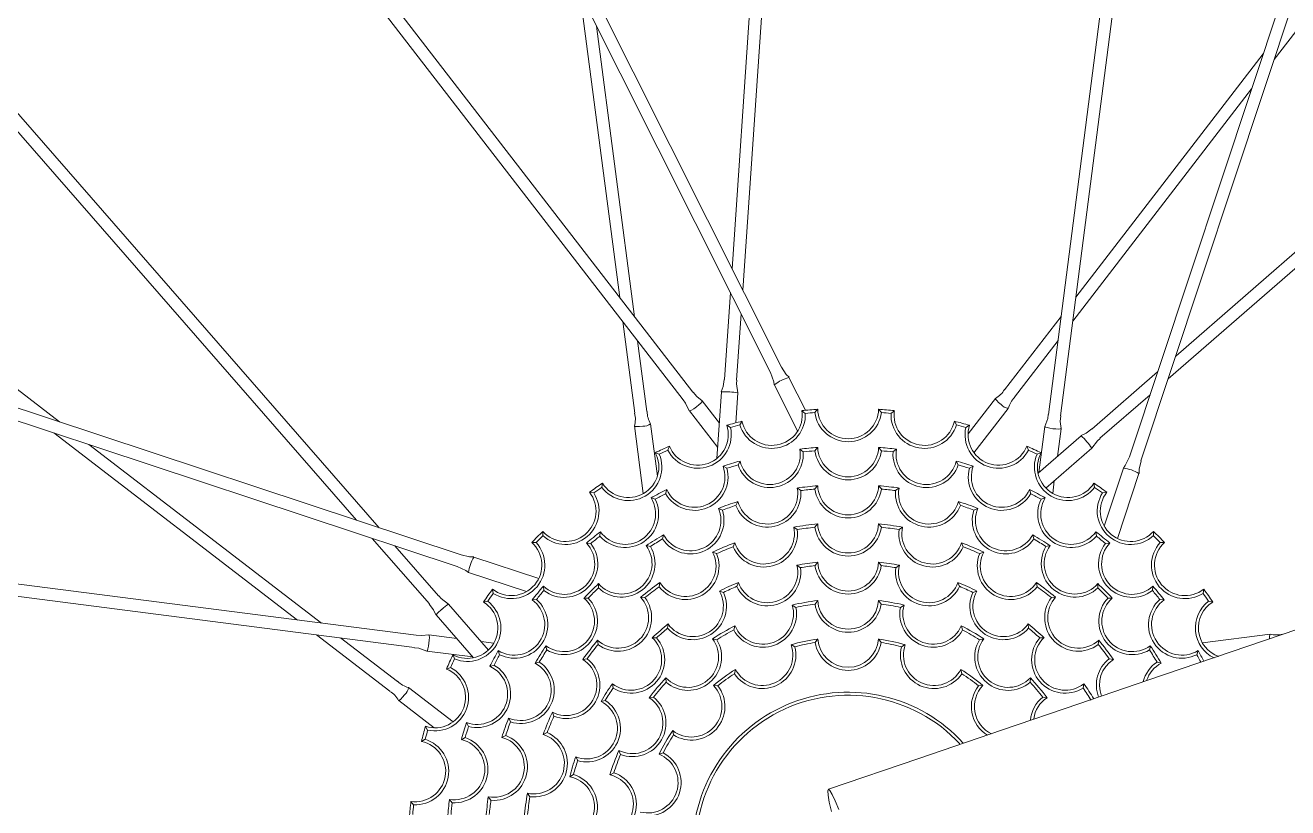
# Model space of a CAD drawing. Header units: millimetres. Extents: x -676 to 3203, y 230 to 2977.
# Drawn here: x -456.8 to -299, y 2305.9 to 2403.7 of the extents above; entities that cross this region are included whole.
import ezdxf

# ---------------------------------------------------------------- set-up
doc = ezdxf.new("R2010")
doc.units = ezdxf.units.MM
doc.layers.add('ZANO_R', color=7, linetype='Continuous', lineweight=0)

msp = doc.modelspace()

# ---------------------------------------------------------------- linework, layer by layer
at = {"layer": 'ZANO_R', "color": 253}
for p, q in [((-357.28, 2536.15), (-368.47, 2373.28)), ((-367.12, 2370.61), (-355.76, 2536.04)), ((-306.22, 2531.47), (-328.94, 2355.07)), ((-327.42, 2354.87), (-304.71, 2531.27)), ((-362.29, 2360.97), (-441.68, 2519.18)), ((-443.04, 2518.5), (-363.65, 2360.29)), ((-263.09, 2517.76), (-318.83, 2349.75)), ((-317.38, 2349.27), (-261.65, 2517.28)), ((-373.35, 2357.83), (-482.03, 2498.63)), ((-483.23, 2497.69), (-374.56, 2356.9)), ((-300.74, 2399.42), (-224.92, 2497.99)), ((-313.98, 2359.5), (-188.97, 2468.44)), ((-189.97, 2469.59), (-313.04, 2362.34)), ((-412.55, 2340.88), (-521.49, 2465.9)), ((-522.64, 2464.9), (-415.39, 2341.83)), ((-452.47, 2354.13), (-551.04, 2429.95)), ((-387.46, 2407.75), (-382.5, 2369.68)), ((-380.65, 2367.28), (-385.39, 2403.61)), ((-302.11, 2400.15), (-325.51, 2369.71)), ((-325.9, 2366.71), (-303.56, 2395.75)), ((-402.32, 2337.49), (-570.33, 2393.22)), ((-570.81, 2391.78), (-402.8, 2336.04)), ((-368.67, 2370.29), (-369.42, 2359.44)), ((-367.9, 2359.33), (-367.33, 2367.62)), ((-382.11, 2366.68), (-380.61, 2355.21)), ((-327.36, 2367.32), (-334.41, 2358.15)), ((-379.1, 2355.41), (-380.26, 2364.28)), ((-333.2, 2357.22), (-327.74, 2364.31)), ((-359.3, 2355.58), (-361.35, 2359.67)), ((-315.3, 2360.37), (-323.5, 2353.23)), ((-363.17, 2358.76), (-360.27, 2352.98)), ((-370.05, 2353.96), (-372.19, 2356.74)), ((-369.78, 2357.88), (-370.35, 2349.56)), ((-368.01, 2354.01), (-367.75, 2357.74)), ((-335.57, 2357.06), (-338.98, 2352.62)), ((-322.5, 2352.08), (-316.24, 2357.53)), ((-373.8, 2355.5), (-370.26, 2350.91)), ((-359.73, 2355.53), (-359.31, 2355.19)), ((-357.77, 2355.71), (-358.12, 2355.3)), ((-349.8, 2355.3), (-350.15, 2355.71)), ((-348.61, 2355.19), (-348.19, 2355.53)), ((-338.24, 2350.26), (-333.95, 2355.82)), ((-380.66, 2353.62), (-379.55, 2345.16)), ((-377.79, 2347.34), (-378.64, 2353.88)), ((-369.12, 2353.7), (-368.66, 2353.44)), ((-367.22, 2354.21), (-367.5, 2353.75)), ((-340.42, 2353.75), (-340.69, 2354.21)), ((-339.26, 2353.44), (-338.8, 2353.7)), ((-329.39, 2353.54), (-330.13, 2347.79)), ((-327.82, 2349.8), (-327.37, 2353.28)), ((-453.2, 2352.76), (-422.76, 2329.36)), ((-324.86, 2352.38), (-330.23, 2347.7)), ((-407.92, 2327.45), (-584.32, 2350.16)), ((-419.76, 2328.97), (-448.8, 2351.3)), ((-378.06, 2350.27), (-377.55, 2350.09)), ((-376.28, 2351.1), (-376.47, 2350.6)), ((-359.98, 2350.71), (-359.56, 2350.38)), ((-357.77, 2350.93), (-358.11, 2350.52)), ((-349.81, 2350.52), (-350.15, 2350.93)), ((-348.36, 2350.38), (-347.94, 2350.71)), ((-331.45, 2350.6), (-331.64, 2351.1)), ((-330.37, 2350.09), (-329.86, 2350.27)), ((-329.26, 2345.85), (-323.53, 2350.84)), ((-584.52, 2348.65), (-408.12, 2325.93)), ((-369.58, 2348.58), (-369.11, 2348.33)), ((-367.45, 2349.23), (-367.71, 2348.76)), ((-340.21, 2348.76), (-340.47, 2349.23)), ((-338.81, 2348.33), (-338.34, 2348.58)), ((-319.56, 2348.33), (-321.96, 2341.1)), ((-320.33, 2339.57), (-317.64, 2347.69)), ((-386.26, 2345.33), (-385.74, 2345.24)), ((-384.66, 2346.46), (-384.75, 2345.93)), ((-376.62, 2345.67), (-376.78, 2345.15)), ((-360.32, 2345.87), (-359.89, 2345.54)), ((-357.77, 2346.15), (-358.11, 2345.74)), ((-349.81, 2345.74), (-350.15, 2346.15)), ((-348.03, 2345.54), (-347.6, 2345.87)), ((-331.14, 2345.15), (-331.3, 2345.67)), ((-328.41, 2345.19), (-328.21, 2346.76)), ((-323.17, 2345.93), (-323.26, 2346.46)), ((-322.18, 2345.24), (-321.66, 2345.33)), ((-378.58, 2344.62), (-378.07, 2344.47)), ((-367.74, 2344.17), (-367.98, 2343.69)), ((-339.94, 2343.69), (-340.18, 2344.17)), ((-329.85, 2344.47), (-329.34, 2344.62)), ((-370.16, 2343.32), (-369.67, 2343.1)), ((-338.25, 2343.1), (-337.76, 2343.32)), ((-360.76, 2340.98), (-360.32, 2340.66)), ((-357.77, 2341.37), (-358.11, 2340.95)), ((-349.81, 2340.95), (-350.15, 2341.37)), ((-347.6, 2340.66), (-347.16, 2340.98)), ((-413.42, 2339.57), (-406.28, 2331.37)), ((-393.49, 2339.05), (-392.95, 2339.05)), ((-392.1, 2340.44), (-392.1, 2339.9)), ((-386.64, 2338.97), (-386.1, 2338.93)), ((-384.92, 2340.39), (-384.98, 2339.85)), ((-377.02, 2340.02), (-377.15, 2339.5)), ((-368.11, 2339.01), (-368.33, 2338.52)), ((-339.59, 2338.52), (-339.81, 2339.01)), ((-330.77, 2339.5), (-330.9, 2340.02)), ((-322.94, 2339.85), (-323, 2340.39)), ((-321.82, 2338.93), (-321.28, 2338.97)), ((-315.82, 2339.9), (-315.82, 2340.44)), ((-314.97, 2339.05), (-314.43, 2339.05)), ((-405.13, 2332.37), (-410.58, 2338.63)), ((-379.19, 2338.66), (-378.66, 2338.55)), ((-370.89, 2337.85), (-370.39, 2337.66)), ((-337.53, 2337.66), (-337.03, 2337.85)), ((-329.26, 2338.55), (-328.73, 2338.66)), ((-392.62, 2334.54), (-400.74, 2337.23)), ((-360.36, 2336.21), (-359.92, 2335.9)), ((-357.76, 2336.59), (-358.1, 2336.16)), ((-349.82, 2336.16), (-350.16, 2336.59)), ((-348, 2335.9), (-347.56, 2336.21)), ((-401.38, 2335.3), (-394.15, 2332.91)), ((-398.38, 2333.21), (-398.3, 2332.69)), ((-392.02, 2333.59), (-391.98, 2333.05)), ((-385.14, 2333.91), (-385.16, 2333.37)), ((-377.49, 2334.05), (-377.58, 2333.52)), ((-370.05, 2332.98), (-369.53, 2332.81)), ((-367.66, 2334.07), (-367.87, 2333.57)), ((-340.05, 2333.57), (-340.26, 2334.07)), ((-338.39, 2332.81), (-337.87, 2332.98)), ((-330.34, 2333.52), (-330.43, 2334.05)), ((-322.76, 2333.37), (-322.78, 2333.91)), ((-315.94, 2333.05), (-315.9, 2333.59)), ((-309.62, 2332.69), (-309.54, 2333.21)), ((-398.9, 2325.61), (-403.89, 2331.34)), ((-399.51, 2331.61), (-398.98, 2331.7)), ((-393.44, 2331.87), (-392.9, 2331.93)), ((-386.96, 2332.09), (-386.42, 2332.11)), ((-379.88, 2332.21), (-379.34, 2332.16)), ((-360.95, 2331.23), (-360.49, 2330.94)), ((-357.76, 2331.79), (-358.1, 2331.36)), ((-349.82, 2331.36), (-350.16, 2331.79)), ((-347.43, 2330.94), (-346.97, 2331.23)), ((-328.58, 2332.16), (-328.04, 2332.21)), ((-321.5, 2332.11), (-320.96, 2332.09)), ((-315.02, 2331.93), (-314.48, 2331.87)), ((-308.94, 2331.7), (-308.41, 2331.61)), ((-405.43, 2330), (-400.75, 2324.64)), ((-376.45, 2328.86), (-376.51, 2328.33)), ((-368.1, 2328.63), (-368.26, 2328.11)), ((-339.66, 2328.11), (-339.82, 2328.63)), ((-331.41, 2328.33), (-331.47, 2328.86)), ((-420.37, 2327.51), (-411.2, 2320.46)), ((-410.27, 2321.67), (-417.36, 2327.12)), ((-402.85, 2327.05), (-406.33, 2327.5)), ((-398.24, 2326.45), (-399.81, 2326.66)), ((-385.26, 2326.83), (-385.21, 2326.29)), ((-378.43, 2327.15), (-377.89, 2327.13)), ((-370.9, 2327.01), (-370.37, 2326.9)), ((-357.76, 2326.99), (-358.09, 2326.55)), ((-349.83, 2326.55), (-350.16, 2326.99)), ((-337.55, 2326.9), (-337.02, 2327.01)), ((-330.03, 2327.13), (-329.49, 2327.15)), ((-322.71, 2326.29), (-322.66, 2326.83)), ((-301.25, 2327.61), (-309.71, 2326.5)), ((-406.59, 2325.48), (-400.84, 2324.74)), ((-403.32, 2325.01), (-403.14, 2324.5)), ((-397.67, 2325.53), (-397.52, 2325.02)), ((-391.71, 2326.14), (-391.6, 2325.61)), ((-361.09, 2326.28), (-360.62, 2326.01)), ((-347.3, 2326.01), (-346.82, 2326.28)), ((-316.32, 2325.61), (-316.21, 2326.14)), ((-310.4, 2325.02), (-310.25, 2325.53)), ((-404.15, 2323.23), (-403.65, 2323.42)), ((-398.72, 2323.57), (-398.2, 2323.73)), ((-393.07, 2323.97), (-392.55, 2324.1)), ((-387.1, 2324.44), (-386.57, 2324.52)), ((-368.04, 2323.19), (-368.16, 2322.65)), ((-339.76, 2322.65), (-339.88, 2323.19)), ((-321.35, 2324.52), (-320.82, 2324.44)), ((-315.37, 2324.1), (-314.85, 2323.97)), ((-376.72, 2322.12), (-376.71, 2321.58)), ((-331.21, 2321.58), (-331.2, 2322.12)), ((-403.31, 2316.63), (-408.87, 2320.91)), ((-383.41, 2321.4), (-383.32, 2320.86)), ((-370.8, 2321.18), (-370.25, 2321.14)), ((-337.67, 2321.14), (-337.12, 2321.18)), ((-324.6, 2320.86), (-324.51, 2321.4)), ((-410.11, 2319.3), (-405.67, 2315.89)), ((-384.83, 2319.19), (-384.31, 2319.32)), ((-378.8, 2319.64), (-378.26, 2319.72)), ((-329.66, 2319.72), (-329.12, 2319.64)), ((-396.37, 2317.11), (-396.15, 2316.62)), ((-390.9, 2317.84), (-390.71, 2317.34)), ((-406.75, 2316.07), (-406.49, 2315.61)), ((-401.63, 2316.53), (-401.38, 2316.06)), ((-375.88, 2315.53), (-375.78, 2315)), ((-407.26, 2314.17), (-406.8, 2314.45)), ((-402.28, 2314.4), (-401.81, 2314.66)), ((-397.22, 2314.69), (-396.74, 2314.93)), ((-392.06, 2315.06), (-391.57, 2315.28)), ((-387.99, 2312.27), (-387.75, 2311.79)), ((-382.61, 2313.06), (-382.4, 2312.55)), ((-377.59, 2312.58), (-377.07, 2312.76)), ((-388.73, 2309.75), (-388.27, 2310.03)), ((-383.71, 2310.02), (-383.23, 2310.27)), ((-394.03, 2307.71), (-393.71, 2307.27)), ((-408.58, 2306.68), (-408.24, 2306.26)), ((-403.76, 2306.93), (-403.43, 2306.51)), ((-398.92, 2307.27), (-398.59, 2306.84))]:
    msp.add_line(p, q, dxfattribs=at)
at = {"layer": 'ZANO_R', "color": 253, "flags": 128}
for points in [[(-363.66, 2360.29), (-363.24, 2359.15), (-363.2, 2358.76)], [(-361.33, 2359.7), (-361.69, 2360.05), (-362.28, 2360.98)], [(-369.45, 2359.44), (-369.56, 2358.55), (-369.81, 2357.89)], [(-367.75, 2357.74), (-367.91, 2358.9), (-367.86, 2359.33)], [(-374.59, 2356.88), (-374.27, 2356.48), (-373.82, 2355.5)], [(-372.2, 2356.75), (-372.19, 2356.74), (-372.22, 2356.65), (-372.37, 2356.48), (-372.61, 2356.26), (-372.91, 2356.01), (-373.23, 2355.78), (-373.51, 2355.61), (-373.71, 2355.51), (-373.8, 2355.5), (-373.81, 2355.51)], [(-372.19, 2356.77), (-372.87, 2357.3), (-373.33, 2357.85)], [(-334.85, 2356.32), (-335.16, 2356.57), (-335.4, 2356.79), (-335.54, 2356.97), (-335.57, 2357.06), (-335.56, 2357.07)], [(-328.97, 2355.07), (-329.03, 2354.56), (-329.4, 2353.56)], [(-327.35, 2353.3), (-327.46, 2354.16), (-327.39, 2354.87)], [(-379.63, 2353.6), (-380.02, 2353.56), (-380.35, 2353.55), (-380.57, 2353.57), (-380.66, 2353.62), (-380.66, 2353.63)], [(-327.37, 2353.29), (-327.37, 2353.28), (-327.46, 2353.24), (-327.68, 2353.22), (-328.01, 2353.24), (-328.4, 2353.28), (-328.78, 2353.34), (-329.11, 2353.41), (-329.32, 2353.48), (-329.39, 2353.54), (-329.39, 2353.55)], [(-323.53, 2353.25), (-324.23, 2352.7), (-324.87, 2352.41)], [(-323.53, 2350.85), (-322.82, 2351.77), (-322.48, 2352.05)], [(-318.83, 2349.75), (-319.34, 2348.66), (-319.58, 2348.35)], [(-317.6, 2347.69), (-317.61, 2348.2), (-317.37, 2349.27)], [(-400.74, 2337.27), (-401.25, 2337.26), (-402.32, 2337.5)], [(-402.8, 2336.04), (-401.71, 2335.53), (-401.4, 2335.29)], [(-406.3, 2331.34), (-405.75, 2330.64), (-405.46, 2330)], [(-403.9, 2331.34), (-404.82, 2332.05), (-405.1, 2332.39)], [(-295.69, 2328.93), (-316.52, 2321.83), (-325.15, 2318.89), (-334.68, 2315.63), (-345.11, 2312.07), (-356.43, 2308.2)], [(-406.35, 2327.52), (-407.21, 2327.41), (-407.92, 2327.48)], [(-406.34, 2327.5), (-406.33, 2327.5), (-406.29, 2327.41), (-406.28, 2327.19), (-406.29, 2326.86), (-406.33, 2326.47), (-406.39, 2326.09), (-406.46, 2325.76), (-406.53, 2325.55), (-406.59, 2325.48), (-406.6, 2325.48)], [(-301.31, 2327.01), (-301.32, 2327.3), (-301.3, 2327.52), (-301.25, 2327.61), (-301.24, 2327.61)], [(-408.12, 2325.9), (-407.61, 2325.84), (-406.61, 2325.47)], [(-409.37, 2320.02), (-409.62, 2319.71), (-409.84, 2319.47), (-410.02, 2319.33), (-410.11, 2319.3), (-410.12, 2319.31)], [(-355.11, 2305.66), (-355.57, 2306.76), (-355.95, 2307.57), (-356.24, 2308.06), (-356.43, 2308.2), (-356.51, 2308), (-356.47, 2307.45), (-356.32, 2306.58), (-356.06, 2305.43)]]:
    msp.add_lwpolyline(points, dxfattribs=at)
at = {"layer": 'ZANO_R', "color": 253}
for centre, radius, start, end in [((-353.96, 2300.91), 322.1, 94.0878, 13.6657), ((-353.96, 2300.91), 285.75, 19.8219, 180), ((-353.96, 2300.91), 285.75, 180, 13.5897), ((-360.16, 2355.03), 4.8, 104.4156, 128.8799), ((-369.33, 2353.34), 4.56, 82.8796, 95.7041), ((-337, 2359.69), 2.99, 298.8332, 329.3461), ((-368.82, 2353.31), 4.56, 76.4381, 89.2549), ((-333.76, 2357.26), 1.45, 220.6948, 262.253), ((-331.14, 2355.15), 2.88, 134.8566, 166.3149), ((-383.53, 2354.46), 2.99, 343.8306, 14.3485), ((-376.18, 2355.4), 2.89, 179.8648, 211.3067), ((-363.5, 2355), 4.19, 197.397, 2.603), ((-363.5, 2355), 3.81, 191.9875, 8.0125), ((-353.96, 2300.91), 54.93, 93.9751, 96.0249), ((-353.96, 2300.91), 54.55, 94.3698, 95.6302), ((-353.96, 2355.84), 4.19, 187.397, 352.603), ((-353.96, 2355.84), 3.81, 181.9875, 358.0125), ((-353.96, 2300.91), 54.93, 83.9751, 86.0249), ((-353.96, 2300.91), 54.55, 84.3698, 85.6302), ((-344.42, 2355), 4.19, 177.397, 342.603), ((-344.42, 2355), 3.81, 171.9875, 348.0125), ((-379.52, 2355.04), 1.45, 265.6881, 307.2574), ((-372.75, 2352.52), 4.19, 207.397, 12.603), ((-372.75, 2352.52), 3.81, 201.9875, 18.0125), ((-353.96, 2300.91), 54.93, 103.9751, 106.0249), ((-353.96, 2300.91), 54.55, 104.3698, 105.6302), ((-353.96, 2300.91), 54.93, 73.9751, 76.0249), ((-353.96, 2300.91), 54.55, 74.3698, 75.6302), ((-335.17, 2352.52), 4.19, 167.397, 332.603), ((-335.17, 2352.52), 3.81, 161.9875, 338.0125), ((-327.75, 2348.85), 4.56, 37.8855, 50.7071), ((-327.42, 2348.47), 4.56, 31.4355, 44.2536), ((-381.42, 2348.48), 4.19, 217.397, 22.603), ((-381.42, 2348.48), 3.81, 211.9875, 28.0125), ((-353.96, 2300.91), 54.93, 113.9751, 116.0249), ((-353.96, 2300.91), 54.55, 114.3698, 115.6302), ((-363.75, 2350.11), 4.19, 198.8546, 3.6454), ((-363.75, 2350.11), 3.81, 193.4263, 9.0737), ((-353.96, 2300.91), 50.17, 94.3526, 96.8974), ((-353.96, 2300.91), 49.78, 94.7865, 96.4635), ((-353.96, 2351.07), 4.19, 187.6046, 352.3954), ((-353.96, 2351.07), 3.81, 182.1763, 357.8237), ((-353.96, 2300.91), 50.17, 83.1026, 85.6474), ((-353.96, 2300.91), 49.78, 83.5365, 85.2135), ((-344.17, 2350.11), 4.19, 176.3546, 341.1454), ((-344.17, 2350.11), 3.81, 170.9263, 346.5737), ((-353.96, 2300.91), 54.93, 63.9751, 66.0249), ((-353.96, 2300.91), 54.55, 64.3698, 65.6302), ((-326.5, 2348.48), 4.19, 157.397, 322.603), ((-326.5, 2348.48), 3.81, 151.9875, 328.0125), ((-373.16, 2347.26), 3.81, 204.6763, 20.3237), ((-353.96, 2300.91), 50.17, 105.6026, 108.1474), ((-353.96, 2300.91), 49.78, 106.0365, 107.7135), ((-353.96, 2300.91), 50.17, 71.8526, 74.3974), ((-353.96, 2300.91), 49.78, 72.2865, 73.9635), ((-334.76, 2347.26), 3.81, 159.6763, 335.3237), ((-373.16, 2347.26), 4.19, 210.1046, 14.8954), ((-334.76, 2347.26), 4.19, 165.1046, 329.8954), ((-320.08, 2343.56), 4.8, 59.4216, 83.8732), ((-389.27, 2342.99), 3.81, 221.9875, 38.0125), ((-353.96, 2300.91), 54.93, 123.9751, 126.0249), ((-353.96, 2300.91), 54.55, 124.3698, 125.6302), ((-353.96, 2300.91), 50.17, 116.8526, 119.3974), ((-364.06, 2345.17), 4.19, 200.713, 5.0013), ((-364.06, 2345.17), 3.81, 195.2619, 10.4524), ((-353.96, 2300.91), 45.4, 94.8094, 98.0477), ((-353.96, 2300.91), 45.02, 95.2911, 97.5661), ((-353.96, 2346.31), 4.19, 187.8559, 352.1441), ((-353.96, 2346.31), 3.81, 182.4047, 357.5953), ((-353.96, 2300.91), 45.4, 81.9523, 85.1906), ((-353.96, 2300.91), 45.02, 82.4339, 84.7089), ((-343.86, 2345.17), 4.19, 174.9987, 339.287), ((-343.86, 2345.17), 3.81, 169.5476, 344.7381), ((-353.96, 2300.91), 50.17, 60.6026, 63.1474), ((-353.96, 2300.91), 54.93, 53.9751, 56.0249), ((-353.96, 2300.91), 54.55, 54.3698, 55.6302), ((-318.65, 2342.99), 3.81, 141.9875, 318.0125), ((-389.27, 2342.99), 4.19, 227.397, 32.603), ((-381.83, 2342.62), 4.19, 221.3546, 26.1454), ((-381.83, 2342.62), 3.81, 215.9263, 31.5737), ((-353.96, 2300.91), 49.78, 117.2865, 118.9635), ((-353.96, 2300.91), 45.4, 107.6666, 110.9048), ((-353.96, 2300.91), 45.02, 108.1482, 110.4232), ((-353.96, 2300.91), 45.4, 69.0952, 72.3334), ((-353.96, 2300.91), 45.02, 69.5768, 71.8518), ((-353.96, 2300.91), 49.78, 61.0365, 62.7135), ((-326.09, 2342.62), 4.19, 153.8546, 318.6454), ((-326.09, 2342.62), 3.81, 148.4263, 324.0737), ((-318.65, 2342.99), 4.19, 147.397, 312.603), ((-373.66, 2341.82), 4.19, 213.5701, 17.8584), ((-373.66, 2341.82), 3.81, 208.119, 23.3096), ((-334.26, 2341.82), 4.19, 162.1416, 326.4299), ((-334.26, 2341.82), 3.81, 156.6904, 331.881), ((-364.48, 2340.17), 4.19, 203.1662, 6.8338), ((-364.48, 2340.17), 3.81, 197.6867, 12.3133), ((-353.96, 2300.91), 40.64, 95.3734, 99.6266), ((-353.96, 2300.91), 40.26, 95.9146, 99.0854), ((-353.96, 2341.55), 4.19, 188.1662, 351.8338), ((-353.96, 2341.55), 3.81, 182.6867, 357.3133), ((-353.96, 2300.91), 40.64, 80.3734, 84.6266), ((-353.96, 2300.91), 40.26, 80.9146, 84.0854), ((-343.44, 2340.17), 4.19, 173.1662, 336.8338), ((-343.44, 2340.17), 3.81, 167.6867, 342.3133), ((-396.04, 2336.22), 3.81, 231.9875, 48.0125), ((-396.04, 2336.22), 4.19, 237.397, 42.603), ((-353.96, 2300.91), 54.93, 133.9751, 136.0249), ((-353.96, 2300.91), 54.55, 134.3698, 135.6302), ((-389.43, 2336.38), 3.81, 227.1763, 42.8237), ((-353.96, 2300.91), 50.17, 128.1026, 130.6474), ((-353.96, 2300.91), 49.78, 128.5365, 130.2135), ((-353.96, 2300.91), 45.4, 120.5237, 123.762), ((-353.96, 2300.91), 45.02, 121.0053, 123.2804), ((-353.96, 2300.91), 40.64, 110.3734, 114.6266), ((-353.96, 2300.91), 40.64, 65.3734, 69.6266), ((-353.96, 2300.91), 45.4, 56.238, 59.4763), ((-353.96, 2300.91), 45.02, 56.7196, 58.9947), ((-353.96, 2300.91), 50.17, 49.3526, 51.8974), ((-353.96, 2300.91), 49.78, 49.7865, 51.4635), ((-318.49, 2336.38), 3.81, 137.1763, 312.8237), ((-311.88, 2336.22), 4.19, 137.397, 302.603), ((-353.96, 2300.91), 54.93, 43.9751, 46.0249), ((-353.96, 2300.91), 54.55, 44.3698, 45.6302), ((-311.88, 2336.22), 3.81, 131.9875, 308.0125), ((-389.43, 2336.38), 4.19, 232.6046, 37.3954), ((-382.27, 2336.41), 4.19, 226.4273, 30.7156), ((-382.27, 2336.41), 3.81, 220.9762, 36.1667), ((-374.28, 2336.11), 4.19, 218.1662, 21.8338), ((-374.28, 2336.11), 3.81, 212.6867, 27.3133), ((-353.96, 2300.91), 40.26, 110.9146, 114.0854), ((-353.96, 2300.91), 40.26, 65.9146, 69.0854), ((-333.64, 2336.11), 4.19, 158.1662, 321.8338), ((-333.64, 2336.11), 3.81, 152.6867, 327.3133), ((-325.65, 2336.41), 4.19, 149.2844, 313.5727), ((-325.65, 2336.41), 3.81, 143.8333, 319.0238), ((-318.49, 2336.38), 4.19, 142.6046, 307.3954), ((-396.6, 2334.79), 4.8, 149.426, 173.8689), ((-364.07, 2335.33), 4.19, 204.923, 7.8043), ((-364.07, 2335.33), 3.81, 199.4073, 13.32), ((-353.96, 2300.91), 35.88, 96.0874, 100.2763), ((-353.96, 2300.91), 35.5, 96.7047, 99.6589), ((-353.96, 2336.79), 4.19, 188.5593, 351.4407), ((-353.96, 2336.79), 3.81, 183.0437, 356.9563), ((-353.96, 2300.91), 35.88, 79.7237, 83.9126), ((-353.96, 2300.91), 35.5, 80.3411, 83.2953), ((-343.85, 2335.33), 4.19, 172.1957, 335.077), ((-343.85, 2335.33), 3.81, 166.68, 340.5927), ((-353.96, 2300.91), 54.93, 143.9751, 146.0249), ((-353.96, 2300.91), 54.55, 144.3698, 145.6302), ((-353.96, 2300.91), 50.17, 139.3526, 141.8974), ((-353.96, 2300.91), 49.78, 139.7865, 141.4635), ((-353.96, 2300.91), 45.4, 133.3809, 136.6191), ((-353.96, 2300.91), 45.02, 133.8625, 136.1375), ((-353.96, 2300.91), 40.64, 125.3734, 129.6266), ((-353.96, 2300.91), 40.26, 125.9146, 129.0854), ((-373.36, 2331.09), 4.19, 221.2866, 24.1679), ((-373.36, 2331.09), 3.81, 215.771, 29.6836), ((-353.96, 2300.91), 35.88, 112.451, 116.6399), ((-353.96, 2300.91), 35.5, 113.0684, 116.0225), ((-353.96, 2300.91), 35.88, 63.3601, 67.549), ((-353.96, 2300.91), 35.5, 63.9775, 66.9316), ((-334.56, 2331.09), 4.19, 155.8321, 318.7134), ((-334.56, 2331.09), 3.81, 150.3164, 324.229), ((-353.96, 2300.91), 40.64, 50.3734, 54.6266), ((-353.96, 2300.91), 40.26, 50.9146, 54.0854), ((-353.96, 2300.91), 45.4, 43.3809, 46.6191), ((-353.96, 2300.91), 45.02, 43.8625, 46.1375), ((-353.96, 2300.91), 49.78, 38.5365, 40.2135), ((-353.96, 2300.91), 50.17, 38.1026, 40.6474), ((-353.96, 2300.91), 54.55, 34.3698, 35.6302), ((-353.96, 2300.91), 54.93, 33.9751, 36.0249), ((-401.51, 2327.45), 4.56, 121.4437, 134.248), ((-401.53, 2328.37), 3.81, 241.9875, 58.0125), ((-401.53, 2328.37), 4.19, 247.397, 52.603), ((-395.67, 2328.78), 3.81, 238.4263, 54.0737), ((-395.67, 2328.78), 4.19, 243.8546, 48.6454), ((-389.46, 2329.22), 3.81, 233.8333, 49.0238), ((-389.46, 2329.22), 4.19, 239.2844, 43.5727), ((-382.7, 2329.65), 3.81, 227.6867, 42.3133), ((-382.7, 2329.65), 4.19, 233.1662, 36.8338), ((-364.6, 2330.15), 3.81, 203.5101, 16.4899), ((-353.96, 2300.91), 31.12, 97.0202, 102.9798), ((-353.96, 2300.91), 30.73, 97.7388, 102.2612), ((-353.96, 2332.02), 4.19, 189.0734, 350.9266), ((-353.96, 2332.02), 3.81, 183.5101, 356.4899), ((-353.96, 2300.91), 31.12, 77.0202, 82.9798), ((-353.96, 2300.91), 30.73, 77.7388, 82.2612), ((-343.32, 2330.15), 3.81, 163.5101, 336.4899), ((-325.22, 2329.65), 4.19, 143.1662, 306.8338), ((-325.22, 2329.65), 3.81, 137.6867, 312.3133), ((-318.46, 2329.22), 4.19, 136.4273, 300.7156), ((-318.46, 2329.22), 3.81, 130.9762, 306.1667), ((-312.25, 2328.78), 4.19, 131.3546, 296.1454), ((-312.25, 2328.78), 3.81, 125.9263, 301.5737), ((-306.39, 2328.37), 4.19, 127.397, 243.608), ((-306.39, 2328.37), 3.81, 121.9875, 250.3861), ((-401.9, 2327.12), 4.56, 127.8876, 140.7028), ((-364.6, 2330.15), 4.19, 209.0734, 10.9266), ((-343.32, 2330.15), 4.19, 169.0734, 330.9266), ((-353.96, 2300.91), 35.88, 128.8146, 133.0035), ((-353.96, 2300.91), 35.5, 129.432, 132.3862), ((-353.96, 2300.91), 31.12, 117.0202, 122.9798), ((-353.96, 2300.91), 30.73, 117.7388, 122.2612), ((-353.96, 2300.91), 31.12, 57.0202, 62.9798), ((-353.96, 2300.91), 30.73, 57.7388, 62.2612), ((-353.96, 2300.91), 35.88, 46.9965, 51.1854), ((-353.96, 2300.91), 35.5, 47.6138, 50.568), ((-353.96, 2300.91), 40.64, 140.3734, 144.6266), ((-381.07, 2324.4), 3.81, 232.1346, 46.0472), ((-381.07, 2324.4), 4.19, 237.6502, 40.5316), ((-373.96, 2324.75), 3.81, 223.5101, 36.4899), ((-373.96, 2324.75), 4.19, 229.0734, 30.9266), ((-353.96, 2300.91), 26.35, 98.291, 105.709), ((-353.96, 2300.91), 25.97, 99.1504, 104.8496), ((-353.96, 2327.26), 4.19, 189.7744, 350.2256), ((-353.96, 2327.26), 3.81, 184.1455, 355.8545), ((-353.96, 2300.91), 26.35, 74.291, 81.709), ((-353.96, 2300.91), 25.97, 75.1504, 80.8496), ((-333.96, 2324.75), 4.19, 149.0734, 310.9266), ((-333.96, 2324.75), 3.81, 143.5101, 316.4899), ((-326.85, 2324.4), 4.19, 139.4684, 302.3498), ((-326.85, 2324.4), 3.81, 133.9528, 307.8654), ((-353.96, 2300.91), 40.64, 35.3734, 39.6266), ((-300.41, 2330.48), 2.99, 253.8359, 284.3433), ((-353.96, 2300.91), 54.93, 153.9751, 156.0249), ((-353.96, 2300.91), 50.17, 150.6026, 153.1474), ((-353.96, 2300.91), 49.78, 151.0365, 152.7135), ((-353.96, 2300.91), 45.4, 146.238, 149.4763), ((-353.96, 2300.91), 45.02, 146.7196, 148.9947), ((-353.96, 2300.91), 40.26, 140.9146, 144.0854), ((-364.68, 2324.98), 4.19, 213.7744, 14.2256), ((-364.68, 2324.98), 3.81, 208.1455, 19.8545), ((-343.24, 2324.98), 4.19, 165.7744, 326.2256), ((-343.24, 2324.98), 3.81, 160.1455, 331.8545), ((-353.96, 2300.91), 40.26, 35.9146, 39.0854), ((-353.96, 2300.91), 45.02, 31.0053, 33.2804), ((-353.96, 2300.91), 45.4, 30.5237, 33.762), ((-353.96, 2300.91), 49.78, 27.7445, 28.9635), ((-353.96, 2300.91), 50.17, 27.6773, 29.3974), ((-405.57, 2319.7), 3.81, 251.9875, 68.0125), ((-405.57, 2319.7), 4.19, 257.397, 62.603), ((-353.96, 2300.91), 54.55, 154.3698, 155.6302), ((-400.31, 2320.11), 3.81, 249.6763, 65.3237), ((-400.31, 2320.11), 4.19, 255.1046, 59.8954), ((-394.87, 2320.61), 3.81, 246.6904, 61.881), ((-394.87, 2320.61), 4.19, 252.1416, 56.4299), ((-389.16, 2321.23), 3.81, 242.6867, 57.3133), ((-389.16, 2321.23), 4.19, 248.1662, 51.8338), ((-353.96, 2300.91), 26.35, 122.291, 129.709), ((-353.96, 2300.91), 26.35, 50.291, 57.709), ((-318.76, 2321.23), 4.19, 128.1662, 201.0152), ((-318.76, 2321.23), 3.81, 122.6867, 201.2696), ((-313.05, 2320.61), 4.19, 123.5701, 165.2434), ((-313.05, 2320.61), 3.81, 118.119, 161.8438), ((-408.2, 2323.73), 2.88, 224.8615, 256.3119), ((-353.96, 2300.91), 31.12, 137.0202, 142.9798), ((-353.96, 2300.91), 25.97, 123.1504, 128.8496), ((-353.96, 2300.91), 25.97, 51.1504, 56.8496), ((-353.96, 2300.91), 31.12, 37.0202, 42.9798), ((-412.74, 2317.87), 2.99, 28.8434, 59.3345), ((-410.31, 2321.11), 1.45, 310.6884, 352.2594), ((-353.96, 2300.91), 35.88, 145.1783, 149.3672), ((-353.96, 2300.91), 35.5, 145.7957, 148.7498), ((-353.96, 2300.91), 30.73, 137.7388, 142.2612), ((-373.54, 2318.54), 3.81, 232.1455, 43.8545), ((-373.54, 2318.54), 4.19, 237.7744, 38.2256), ((-353.96, 2300.91), 19.43, 42.2507, 180), ((-334.38, 2318.54), 4.19, 141.7744, 238.9762), ((-334.38, 2318.54), 3.81, 136.1455, 243.995), ((-353.96, 2300.91), 30.73, 37.7388, 42.2612), ((-353.96, 2300.91), 35.5, 31.2502, 34.2043), ((-353.96, 2300.91), 35.88, 31.2525, 34.8217), ((-386.6, 2315.81), 3.81, 248.4982, 62.4109), ((-386.6, 2315.81), 4.19, 254.0139, 56.8952), ((-380.91, 2316.47), 3.81, 243.5101, 56.4899), ((-380.91, 2316.47), 4.19, 249.0734, 50.9266), ((-353.96, 2300.91), 19.05, 42.8501, 339.6792), ((-327.01, 2316.47), 4.19, 129.0734, 175.0092), ((-327.01, 2316.47), 3.81, 123.5101, 171.754), ((-353.96, 2300.91), 45.4, 159.0952, 162.3334), ((-353.96, 2300.91), 40.64, 155.3734, 159.6266), ((-353.96, 2300.91), 40.26, 155.9146, 159.0854), ((-353.96, 2300.91), 54.93, 163.9751, 166.0249), ((-353.96, 2300.91), 54.55, 164.3698, 165.6302), ((-353.96, 2300.91), 50.17, 161.8526, 164.3974), ((-353.96, 2300.91), 49.78, 162.2865, 163.9635), ((-353.96, 2300.91), 45.02, 159.5768, 161.8518), ((-353.96, 2300.91), 26.35, 146.291, 153.709), ((-408.05, 2310.45), 3.81, 261.9875, 78.0125), ((-408.05, 2310.45), 4.19, 267.397, 72.603), ((-403.16, 2310.7), 3.81, 260.9263, 76.5737), ((-403.16, 2310.7), 4.19, 266.3546, 71.1454), ((-398.22, 2311.01), 3.81, 259.5476, 74.7381), ((-398.22, 2311.01), 4.19, 264.9987, 69.287), ((-393.22, 2311.43), 3.81, 257.6867, 72.3133), ((-393.22, 2311.43), 4.19, 263.1662, 66.8338), ((-353.96, 2300.91), 25.97, 147.1504, 152.8496), ((-353.96, 2300.91), 35.88, 161.5419, 165.7308), ((-353.96, 2300.91), 31.12, 157.0202, 162.9798), ((-353.96, 2300.91), 30.73, 157.7388, 162.2612), ((-379.02, 2309.05), 3.81, 256.1455, 67.8545), ((-379.02, 2309.05), 4.19, 261.7744, 62.2256), ((-353.96, 2300.91), 35.5, 162.1593, 165.1134), ((-389.47, 2306.02), 3.81, 264.8619, 78.7745), ((-389.47, 2306.02), 4.19, 270.3775, 73.2589), ((-384.6, 2306.31), 3.81, 263.5101, 76.4899), ((-384.6, 2306.31), 4.19, 269.0734, 70.9266), ((-353.96, 2300.91), 40.64, 170.3734, 174.6266), ((-353.96, 2300.91), 54.93, 173.9751, 176.0249), ((-353.96, 2300.91), 54.55, 174.3698, 175.6302), ((-353.96, 2300.91), 50.17, 173.1026, 175.6474), ((-353.96, 2300.91), 49.78, 173.5365, 175.2135), ((-353.96, 2300.91), 45.4, 171.9523, 175.1906), ((-353.96, 2300.91), 45.02, 172.4339, 174.7089), ((-353.96, 2300.91), 40.26, 170.9146, 174.0854)]:
    msp.add_arc(centre, radius, start, end, dxfattribs=at)

doc.saveas('drawing.dxf')
